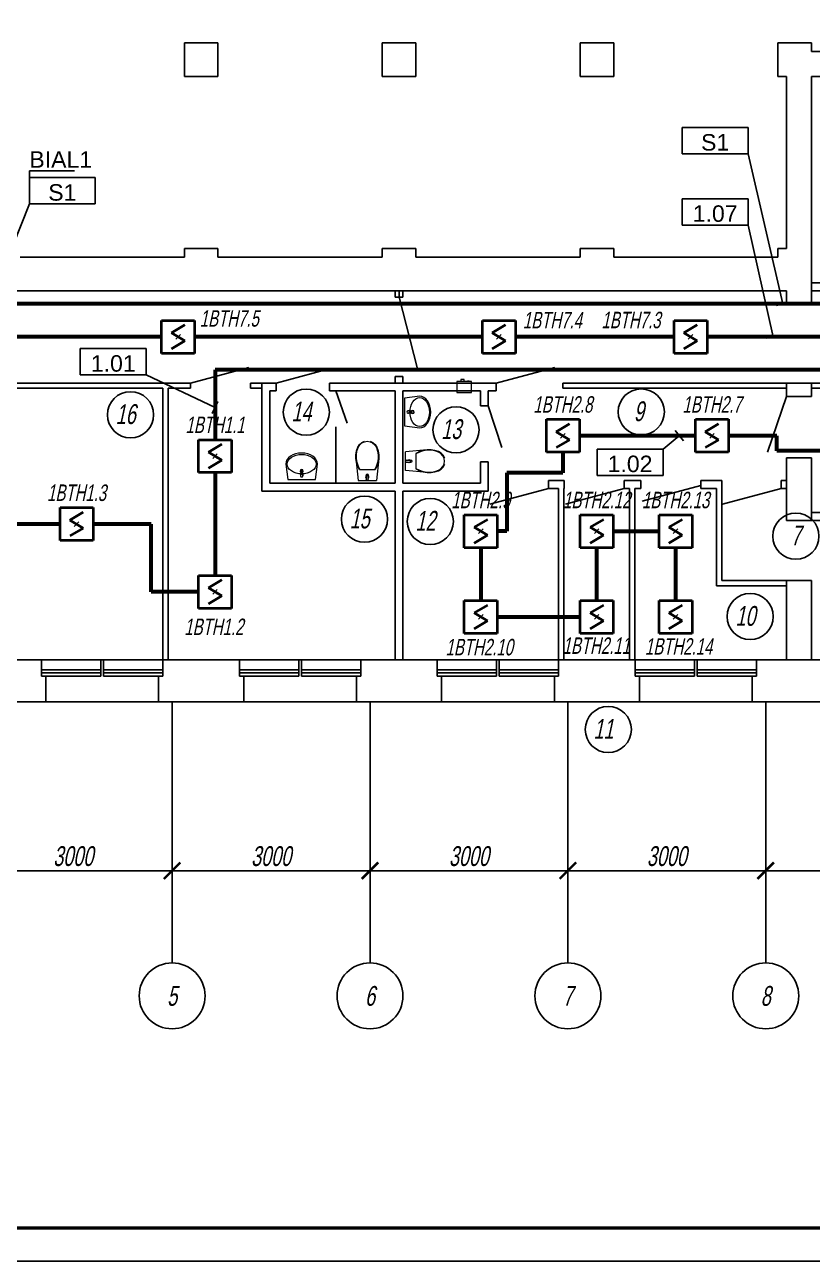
# Model space of a CAD drawing. Extents: x 0 to 1720, y -2086 to 3873.
# Drawn here: x 130.7 to 250.1, y 0 to 187.6 of the extents above; entities that cross this region are included whole.
import ezdxf
from ezdxf.enums import TextEntityAlignment as Align

# ---------------------------------------------------------------- set-up
doc = ezdxf.new("R2010")
doc.units = 0
for name, color, linetype, lineweight in [('1сантех', 160, 'Continuous', 13), ('EL_DEVICE', 1, 'Continuous', 40), ('EL_KABLE', 9, 'Continuous', 60)]:
    doc.layers.add(name, color=color, linetype=linetype, lineweight=lineweight)
for name, color, linetype in [('EL_DEVICE_NAME', 7, 'Continuous'), ('FORMAT', 134, 'Continuous'), ('OSI', 5, 'Continuous'), ('PLAN', 2, 'Continuous'), ('SYS_PIN', 7, 'Continuous')]:
    doc.layers.add(name, color=color, linetype=linetype)
doc.styles.add('R2_5', font='arial.ttf', dxfattribs={"width": 0.65, "oblique": 12, "height": 2.5})
doc.styles.get("Standard").update_dxf_attribs({"font": 'arial.ttf'})

# ---------------------------------------------------------------- blocks, each defined once
blk = doc.blocks.new('унитаз')
at = {"lineweight": 0}
for p, q in [((469757, 84250), (469789, 84579)), ((470071, 84579), (469789, 84579)), ((469905, 84574), (469905, 84579)), ((469955, 84574), (469905, 84574)), ((469950, 84504), (469910, 84504)), ((469916, 84574), (469916, 84504)), ((469944, 84574), (469944, 84504)), ((469955, 84579), (469955, 84574)), ((470103, 84250), (470071, 84579)), ((469756, 84191), (469757, 84250)), ((469757, 84250), (469767, 84310)), ((469764, 84249), (469775, 84310)), ((469764, 84191), (469764, 84249)), ((469767, 84310), (469785, 84368)), ((469775, 84310), (469794, 84368)), ((469785, 84368), (469812, 84422)), ((469794, 84368), (469821, 84422)), ((469812, 84422), (470048, 84422)), ((470039, 84422), (470066, 84368)), ((470048, 84422), (470075, 84368)), ((470066, 84368), (470085, 84310)), ((470075, 84368), (470093, 84310)), ((470085, 84310), (470096, 84249)), ((470093, 84310), (470103, 84250)), ((470096, 84249), (470096, 84191)), ((470103, 84250), (470104, 84191)), ((469766, 84132), (469756, 84191)), ((469773, 84134), (469764, 84191)), ((469785, 84076), (469766, 84132)), ((469792, 84080), (469773, 84134)), ((469810, 84036), (469785, 84076)), ((469810, 84036), (469785, 84076)), ((469816, 84042), (469792, 84080)), ((470068, 84080), (470044, 84042)), ((470075, 84076), (470049, 84036)), ((470087, 84134), (470068, 84080)), ((470094, 84132), (470075, 84076)), ((470096, 84191), (470087, 84134)), ((470104, 84191), (470094, 84132)), ((469845, 84005), (469810, 84036)), ((469845, 84005), (469810, 84036)), ((469849, 84012), (469816, 84042)), ((469886, 83985), (469845, 84005)), ((469886, 83985), (469845, 84005)), ((469888, 83993), (469849, 84012)), ((469930, 83987), (469888, 83993)), ((469972, 83993), (469930, 83987)), ((470011, 84012), (469972, 83993)), ((470015, 84005), (469974, 83985)), ((470044, 84042), (470011, 84012)), ((470049, 84036), (470015, 84005))]:
    blk.add_line(p, q, dxfattribs=at)
for centre, radius, start, end in [((469930, 84528), 25, 126.86, 233.14), ((469930, 84504), 20, 180, 0), ((469930, 84528), 25, 306.86, 53.14)]:
    blk.add_arc(centre, radius, start, end, dxfattribs=at)
blk = doc.blocks.new('раковина')
at = {"lineweight": 0}
for p, q in [((471040, 84579), (471009, 84347)), ((471459, 84579), (471040, 84579)), ((471040, 84578), (471040, 84578)), ((471067, 84429), (471094, 84451)), ((471094, 84451), (471127, 84470)), ((471127, 84470), (471165, 84483)), ((471165, 84483), (471207, 84492)), ((471207, 84492), (471250, 84495)), ((471231, 84521), (471231, 84525)), ((471233, 84489), (471231, 84521)), ((471236, 84481), (471241, 84439)), ((471239, 84502), (471261, 84502)), ((471239, 84502), (471261, 84502)), ((471239, 84490), (471239, 84502)), ((471250, 84495), (471293, 84492)), ((471259, 84439), (471264, 84481)), ((471261, 84502), (471261, 84490)), ((471267, 84489), (471269, 84521)), ((471269, 84521), (471269, 84525)), ((471293, 84492), (471334, 84483)), ((471334, 84483), (471372, 84470)), ((471372, 84470), (471405, 84451)), ((471405, 84451), (471433, 84429)), ((471489, 84347), (471459, 84579)), ((471459, 84578), (471459, 84578)), ((471009, 84347), (471014, 84314)), ((471014, 84314), (471028, 84283)), ((471028, 84283), (471050, 84253)), ((471029, 84347), (471034, 84376)), ((471034, 84318), (471029, 84347)), ((471034, 84376), (471046, 84404)), ((471046, 84291), (471034, 84318)), ((471046, 84404), (471067, 84429)), ((471067, 84265), (471046, 84291)), ((471050, 84253), (471080, 84228)), ((471094, 84243), (471067, 84265)), ((471433, 84265), (471405, 84243)), ((471420, 84228), (471449, 84253)), ((471433, 84429), (471453, 84404)), ((471453, 84291), (471433, 84265)), ((471449, 84253), (471472, 84283)), ((471453, 84404), (471466, 84376)), ((471466, 84318), (471453, 84291)), ((471466, 84376), (471469, 84347)), ((471469, 84347), (471466, 84318)), ((471472, 84283), (471485, 84314)), ((471485, 84314), (471489, 84347)), ((471080, 84228), (471116, 84207)), ((471127, 84225), (471094, 84243)), ((471116, 84207), (471158, 84191)), ((471165, 84211), (471127, 84225)), ((471158, 84191), (471203, 84182)), ((471207, 84203), (471165, 84211)), ((471203, 84182), (471250, 84179)), ((471250, 84200), (471207, 84203)), ((471293, 84203), (471250, 84200)), ((471250, 84179), (471297, 84182)), ((471334, 84211), (471293, 84203)), ((471297, 84182), (471342, 84191)), ((471372, 84225), (471334, 84211)), ((471342, 84191), (471383, 84207)), ((471405, 84243), (471372, 84225)), ((471383, 84207), (471420, 84228))]:
    blk.add_line(p, q, dxfattribs=at)
for centre, radius, start, end in [((471250, 84452), 24, 0, 180), ((471250, 84452), 24, 180, 0), ((471250, 84522), 20, 339.2856, 200.7144), ((471250, 84522), 19.2, 7.8374, 171.8967), ((471250, 84491), 16.9, 185.1696, 354.8304), ((471250, 84490), 16.9, 185.1696, 354.8304), ((471250, 84490), 10.9, 180, 0), ((471250, 84440), 8.95, 187.1389, 352.8611)]:
    blk.add_arc(centre, radius, start, end, dxfattribs=at)
blk = doc.blocks.new('M_BATH_ACC_HAND DRYER_P')
at = {"lineweight": -2}
for p, q in [((166.666667, 76.537336), (166.666667, 48.537336)), ((166.666667, -1.678251), (166.666667, -52.335614))]:
    blk.add_line(p, q, dxfattribs=at)
blk.add_lwpolyline([(0, -110), (0, 110), (166.666667, 110), (166.666667, 76.537336), (171.666667, 76.537336), (171.666667, 48.537336), (166.666667, 48.537336), (166.666667, -1.678251), (201.250019, -1.678251), (201.250019, -52.335614), (166.666667, -52.335614), (166.666667, -110)], close=True, dxfattribs=at)
blk = doc.blocks.new('AUDIT_I_090828010712-1')
at = {"layer": '1сантех', "lineweight": 13, "xscale": -1, "zscale": -1}
blk.add_blockref('M_BATH_ACC_HAND DRYER_P', (0, 0), dxfattribs=at)
blk = doc.blocks.new('_ArchTick')
at = {"const_width": 0.15}
blk.add_lwpolyline([(-0.5, -0.5), (0.5, 0.5)], dxfattribs=at)
blk = doc.blocks.new('PS_DAT_SMOKE')
at = {"layer": 'EL_DEVICE'}
for p, q in [((-2.5, 2.5), (2.5, 2.5)), ((-2.5, -2.5), (-2.5, 2.5)), ((2.5, 2.5), (2.5, -2.5)), ((1.01, 1.81), (-1.01, 0.61)), ((-1.01, 0.61), (1.01, -0.61)), ((1.01, -0.61), (-1.01, -1.81)), ((2.5, -2.5), (-2.5, -2.5))]:
    blk.add_line(p, q, dxfattribs=at)
blk = doc.blocks.new('CONNECTOR_SQUARE')
at = {"layer": 'SYS_PIN'}
for p, q in [((-0.35, 0.35), (0.35, -0.35)), ((0.35, 0.35), (-0.35, -0.35))]:
    blk.add_line(p, q, dxfattribs=at)

msp = doc.modelspace()

# ---------------------------------------------------------------- linework, layer by layer
for p, q in [((230.33, 172.04), (240.33, 172.04)), ((230.33, 172.04), (230.33, 168.04)), ((240.33, 172.04), (240.33, 168.04)), ((230.33, 168.04), (240.33, 168.04)), ((245.59, 145.27), (240.33, 168.04)), ((131.35, 165.44), (131.35, 164.44)), ((131.35, 165.44), (138.21, 165.44)), ((131.35, 164.44), (141.35, 164.44)), ((131.35, 164.44), (131.35, 160.44)), ((141.35, 164.44), (141.35, 160.44)), ((124.18, 142.42), (131.35, 160.44)), ((131.35, 160.44), (141.35, 160.44)), ((230.33, 161.23), (240.33, 161.23)), ((230.33, 161.23), (230.33, 157.23)), ((240.33, 161.23), (240.33, 157.23)), ((230.33, 157.23), (240.33, 157.23)), ((244.13, 140.27), (240.33, 157.23)), ((244.61, 145.05), (246.56, 145.5)), ((243.16, 140.05), (245.11, 140.49)), ((139.07, 138.49), (149.07, 138.49)), ((139.07, 138.49), (139.07, 134.49)), ((149.07, 138.49), (149.07, 134.49)), ((139.07, 134.49), (149.07, 134.49)), ((159.5, 129.55), (149.07, 134.49)), ((159.07, 128.64), (159.93, 130.45)), ((230.52, 124.49), (229.25, 126.04)), ((229.89, 125.27), (227.43, 123.25)), ((217.43, 123.25), (227.43, 123.25)), ((217.43, 123.25), (217.43, 119.25)), ((227.43, 123.25), (227.43, 119.25)), ((217.43, 119.25), (227.43, 119.25))]:
    msp.add_line(p, q)
at = {"layer": 'EL_KABLE'}
for p, q in [((1183.2, 145.27), (123, 145.27)), ((151.4, 140.27), (90.6, 140.27)), ((200.04, 140.27), (156.4, 140.27)), ((229.11, 140.27), (205.04, 140.27)), ((276.71, 140.27), (234.11, 140.27)), ((1157, 135.27), (159.5, 135.27)), ((159.5, 135.27), (159.5, 124.67)), ((232.35, 125.27), (214.74, 125.27)), ((244.69, 125.27), (237.35, 125.27)), ((244.69, 123), (244.69, 125.27)), ((212.24, 122.77), (212.24, 119.65)), ((254.05, 123), (244.69, 123)), ((159.5, 119.67), (159.5, 104.07)), ((212.24, 119.65), (203.73, 119.65)), ((203.73, 119.65), (203.73, 110.77)), ((136.01, 111.87), (114.82, 111.87)), ((149.82, 111.87), (141.01, 111.87)), ((149.82, 101.57), (149.82, 111.87)), ((203.73, 110.77), (202.3, 110.77)), ((219.87, 110.77), (226.84, 110.77)), ((199.8, 108.27), (199.8, 100.27)), ((217.37, 100.27), (217.37, 108.27)), ((229.34, 108.27), (229.34, 100.27)), ((157, 101.57), (149.82, 101.57)), ((202.3, 97.77), (214.87, 97.77))]:
    msp.add_line(p, q, dxfattribs=at)
at = {"layer": 'FORMAT'}
msp.add_lwpolyline([(0, 297), (1720.39, 297), (1720.39, 0), (0, 0)], close=True, dxfattribs=at)
at = {"layer": 'FORMAT', "lineweight": 50}
msp.add_lwpolyline([(20, 5), (20, 292), (1715.39, 292), (1715.39, 5)], close=True, dxfattribs=at)
at = {"layer": 'OSI'}
for p, q in [((153, 84.87), (153, 45.27)), ((183, 84.87), (183, 45.27)), ((213, 84.87), (213, 45.27)), ((243, 84.87), (243, 47.27)), ((153, 84.25), (153, 58.02)), ((153, 84.25), (153, 58.02)), ((183, 84.25), (183, 58.02)), ((183, 82.65), (183, 58.02)), ((213, 83.27), (213, 58.02)), ((213, 82.65), (213, 58.02)), ((243, 84.25), (243, 58.02)), ((243, 82.65), (243, 58.02)), ((121, 59.27), (155, 59.27)), ((151, 59.27), (185, 59.27)), ((181, 59.27), (215, 59.27)), ((211, 59.27), (245, 59.27)), ((241, 59.27), (275, 59.27))]:
    msp.add_line(p, q, dxfattribs=at)
at = {"layer": 'OSI', "lineweight": 25}
for p, q in [((213, 45.27), (213, 60.52)), ((213, 45.27), (213, 60.52)), ((243, 47.9), (243, 60.52)), ((243, 45.27), (243, 60.52))]:
    msp.add_line(p, q, dxfattribs=at)
for centre in [(153, 40.27), (183, 40.27), (213, 40.27), (243, 40.27)]:
    msp.add_circle(centre, 5, dxfattribs=at)
at = {"layer": 'PLAN'}
for p, q in [((154.85, 184.87), (159.95, 184.87)), ((154.85, 179.77), (154.85, 184.87)), ((159.95, 184.87), (159.95, 179.77)), ((184.85, 184.87), (189.95, 184.87)), ((184.85, 179.77), (184.85, 184.87)), ((189.95, 184.87), (189.95, 179.77)), ((214.85, 184.87), (219.95, 184.87)), ((214.85, 179.77), (214.85, 184.87)), ((219.95, 184.87), (219.95, 179.77)), ((244.85, 184.87), (249.95, 184.87)), ((244.85, 179.77), (244.85, 184.87)), ((249.95, 184.87), (249.95, 183.57)), ((249.95, 183.57), (274.85, 183.57)), ((154.85, 179.77), (159.95, 179.77)), ((184.85, 179.77), (189.95, 179.77)), ((214.85, 179.77), (219.95, 179.77)), ((244.85, 179.77), (246.15, 179.77)), ((246.15, 179.77), (246.15, 153.67)), ((249.95, 179.77), (549.4, 179.77)), ((249.95, 179.77), (249.95, 145.37)), ((154.85, 152.37), (129.95, 152.37)), ((154.85, 152.37), (154.85, 153.67)), ((154.85, 153.67), (159.95, 153.67)), ((159.95, 153.67), (159.95, 152.37)), ((184.85, 152.37), (159.95, 152.37)), ((184.85, 152.37), (184.85, 153.67)), ((184.85, 153.67), (189.95, 153.67)), ((189.95, 153.67), (189.95, 152.37)), ((214.85, 152.37), (189.95, 152.37)), ((214.85, 152.37), (214.85, 153.67)), ((214.85, 153.67), (219.95, 153.67)), ((219.95, 153.67), (219.95, 152.37)), ((244.85, 152.37), (219.95, 152.37)), ((244.85, 152.37), (244.85, 153.67)), ((244.85, 153.67), (246.15, 153.67)), ((265.55, 148.45), (249.95, 148.45)), ((246.15, 147.27), (55.2, 147.27)), ((186.8, 146.27), (186.8, 147.27)), ((186.8, 147.27), (186.8, 146.27)), ((188, 147.27), (186.8, 147.27)), ((187.4, 147.27), (187.4, 146.27)), ((188, 146.27), (188, 147.27)), ((188, 147.27), (188, 146.27)), ((246.15, 147.27), (246.15, 145.37)), ((265.55, 147.27), (249.95, 147.27)), ((188, 146.27), (186.8, 146.27)), ((187.4, 146.27), (190.2, 135.43)), ((246.15, 145.37), (249.96, 145.37)), ((164.65, 135.63), (155.77, 133.27)), ((176.23, 135.25), (168.78, 133.27)), ((211.02, 135.63), (202.14, 133.27)), ((146, 133.27), (86, 133.27)), ((155.77, 133.27), (146, 133.27)), ((155.77, 133.27), (155.77, 132.47)), ((166.6, 133.27), (164.87, 133.27)), ((164.87, 133.27), (164.87, 132.47)), ((164.87, 133.27), (164.87, 132.47)), ((166.6, 133.27), (166.6, 116.87)), ((166.6, 133.27), (168.78, 133.27)), ((168.78, 133.27), (168.78, 132.07)), ((176.88, 133.27), (186.8, 133.27)), ((176.88, 133.27), (176.88, 132.07)), ((202.14, 133.27), (177.88, 133.27)), ((186.2, 133.27), (188, 133.27)), ((186.2, 133.27), (188, 133.27)), ((186.8, 133.27), (186.8, 134.25)), ((188, 134.25), (186.8, 134.25)), ((188, 133.27), (188, 134.25)), ((202.14, 133.27), (202.14, 132.07)), ((202.14, 133.27), (202.14, 132.47)), ((246.15, 133.27), (212.24, 133.27)), ((212.24, 133.27), (212.24, 132.47)), ((319.04, 133.27), (246.15, 133.27)), ((246.15, 133.27), (246.15, 131.2)), ((246.15, 131.2), (246.15, 133.27)), ((246.16, 133.27), (249.96, 133.27)), ((249.95, 133.27), (249.95, 131.2)), ((151.6, 132.47), (99.23, 132.47)), ((151.6, 91.27), (151.6, 132.47)), ((155.77, 132.47), (152.4, 132.47)), ((152.4, 91.27), (152.4, 132.47)), ((166.6, 132.47), (164.87, 132.47)), ((166.6, 122.01), (166.6, 132.01)), ((166.6, 118.01), (166.6, 132.01)), ((167.8, 122.07), (167.8, 132.07)), ((167.8, 118.07), (167.8, 132.07)), ((167.8, 132.07), (167.8, 118.07)), ((167.8, 132.07), (168.78, 132.07)), ((186.8, 132.07), (176.88, 132.07)), ((177.8, 132.07), (179.56, 127.19)), ((186.2, 132.07), (186.8, 132.07)), ((186.8, 132.07), (186.8, 118.47)), ((186.8, 132.07), (186.8, 118.07)), ((188, 129.44), (188, 132.07)), ((199.74, 132.07), (188, 132.07)), ((188, 118.07), (188, 132.07)), ((199.74, 129.8), (199.74, 132.07)), ((202.14, 132.07), (200.94, 132.07)), ((200.94, 129.8), (200.94, 132.07)), ((217.8, 132.47), (212.24, 132.47)), ((246.15, 132.47), (217.8, 132.47)), ((319.04, 132.47), (249.95, 132.47)), ((200.94, 129.8), (199.74, 129.8)), ((200.94, 129.8), (199.74, 129.8)), ((200.94, 129.8), (202.99, 123.49)), ((246.15, 131.2), (243.26, 122.79)), ((246.15, 131.2), (249.95, 131.2)), ((249.94, 131.2), (248.74, 131.2)), ((177.8, 126.61), (177.8, 118.07)), ((199.74, 121.3), (200.94, 121.3)), ((199.74, 118.07), (199.74, 121.3)), ((200.94, 120), (200.94, 121.3)), ((200.94, 120.4), (200.94, 117.27)), ((200.94, 120.4), (200.94, 120.4)), ((246.15, 121.92), (246.15, 112.4)), ((246.15, 121.92), (249.95, 121.92)), ((246.15, 112.4), (246.15, 121.92)), ((249.95, 121.92), (249.95, 112.4)), ((200.94, 120), (200.94, 116.87)), ((200.94, 120), (200.94, 120)), ((210.04, 118.47), (212.44, 118.47)), ((210.04, 118.47), (210.04, 117.27)), ((212.44, 118.47), (212.44, 117.27)), ((221.54, 118.47), (224.04, 118.47)), ((221.54, 118.47), (221.54, 117.27)), ((224.04, 118.47), (224.04, 117.27)), ((233.14, 118.47), (236.34, 118.47)), ((233.14, 118.47), (233.14, 117.27)), ((236.34, 118.47), (236.34, 103.3)), ((245.35, 118.47), (246.15, 118.47)), ((245.35, 118.47), (245.35, 117.27)), ((245.35, 118.47), (246.15, 118.47)), ((245.35, 118.47), (245.35, 117.27)), ((245.35, 118.47), (246.15, 118.47)), ((245.35, 118.47), (245.35, 117.27)), ((245.35, 118.47), (246.15, 118.47)), ((245.35, 118.47), (245.35, 117.27)), ((245.35, 118.47), (246.15, 118.47)), ((245.35, 118.47), (245.35, 117.27)), ((245.35, 118.47), (246.15, 118.47)), ((245.35, 118.47), (245.35, 117.27)), ((245.35, 118.47), (246.15, 118.47)), ((245.35, 118.47), (245.35, 117.27)), ((166.6, 116.87), (186.8, 116.87)), ((186.8, 118.07), (167.8, 118.07)), ((186.8, 116.87), (186.8, 91.27)), ((188, 118.07), (199.74, 118.07)), ((188, 116.87), (188, 91.27)), ((188, 116.87), (200.94, 116.87)), ((210.04, 117.27), (201.16, 114.9)), ((210.04, 117.27), (211.6, 117.27)), ((211.6, 117.27), (211.6, 91.27)), ((212.4, 117.27), (212.4, 91.27)), ((221.54, 117.27), (212.66, 114.9)), ((221.54, 117.27), (222.34, 117.27)), ((222.34, 117.27), (222.34, 91.27)), ((223.14, 117.27), (223.14, 91.27)), ((223.14, 117.27), (224.04, 117.27)), ((233.14, 117.7), (224.26, 115.34)), ((233.14, 117.27), (235.54, 117.27)), ((235.54, 117.27), (235.54, 102.48)), ((245.35, 117.27), (236.47, 114.9)), ((245.35, 117.27), (246.15, 117.27)), ((245.35, 117.27), (246.15, 117.27)), ((245.35, 117.27), (246.15, 117.27)), ((245.35, 117.27), (246.15, 117.27)), ((245.35, 117.27), (246.15, 117.27)), ((245.35, 117.27), (246.15, 117.27)), ((245.35, 117.27), (246.15, 117.27)), ((249.95, 113.6), (276.34, 113.6)), ((246.15, 112.4), (276.34, 112.4)), ((236.34, 103.3), (249.95, 103.3)), ((246.15, 103.3), (246.15, 91.27)), ((246.15, 91.27), (246.15, 103.3)), ((249.95, 103.3), (249.95, 91.27)), ((235.54, 102.48), (246.11, 102.48)), ((246.15, 97.27), (246.15, 91.27)), ((249.95, 97.27), (249.95, 91.27)), ((121.6, 91.27), (133.2, 91.27)), ((133.2, 88.77), (133.2, 91.27)), ((133.2, 91.27), (151.6, 91.27)), ((142.2, 91.27), (142.2, 88.77)), ((142.6, 91.27), (142.6, 88.77)), ((151.6, 91.27), (163.2, 91.27)), ((151.6, 88.77), (151.6, 91.27)), ((163.2, 88.77), (163.2, 91.27)), ((163.2, 91.27), (181.6, 91.27)), ((172.2, 91.27), (172.2, 88.77)), ((172.6, 91.27), (172.6, 88.77)), ((181.6, 91.27), (193.2, 91.27)), ((181.6, 88.77), (181.6, 91.27)), ((193.2, 88.77), (193.2, 91.27)), ((193.2, 91.27), (211.6, 91.27)), ((202.2, 91.27), (202.2, 88.77)), ((202.6, 91.27), (202.6, 88.77)), ((211.6, 91.27), (223.2, 91.27)), ((211.6, 88.77), (211.6, 91.27)), ((223.2, 88.77), (223.2, 91.27)), ((223.2, 91.27), (241.6, 91.27)), ((232.2, 91.27), (232.2, 88.77)), ((232.6, 91.27), (232.6, 88.77)), ((241.6, 91.27), (253.2, 91.27)), ((241.6, 88.77), (241.6, 91.27)), ((142.2, 89.77), (133.2, 89.77)), ((142.2, 89.27), (133.2, 89.27)), ((133.85, 88.77), (133.2, 88.77)), ((133.85, 84.87), (133.85, 88.77)), ((142.2, 88.77), (133.85, 88.77)), ((151.6, 89.77), (142.6, 89.77)), ((151.6, 89.27), (142.6, 89.27)), ((150.95, 88.77), (142.6, 88.77)), ((150.95, 84.87), (150.95, 88.77)), ((150.95, 88.77), (151.6, 88.77)), ((172.2, 89.77), (163.2, 89.77)), ((172.2, 89.27), (163.2, 89.27)), ((163.85, 88.77), (163.2, 88.77)), ((163.85, 84.87), (163.85, 88.77)), ((172.2, 88.77), (163.85, 88.77)), ((181.6, 89.77), (172.6, 89.77)), ((181.6, 89.27), (172.6, 89.27)), ((180.95, 88.77), (172.6, 88.77)), ((180.95, 84.87), (180.95, 88.77)), ((180.95, 88.77), (181.6, 88.77)), ((202.2, 89.77), (193.2, 89.77)), ((202.2, 89.27), (193.2, 89.27)), ((193.85, 88.77), (193.2, 88.77)), ((193.85, 84.87), (193.85, 88.77)), ((202.2, 88.77), (193.85, 88.77)), ((211.6, 89.77), (202.6, 89.77)), ((211.6, 89.27), (202.6, 89.27)), ((210.95, 88.77), (202.6, 88.77)), ((210.95, 84.87), (210.95, 88.77)), ((210.95, 88.77), (211.6, 88.77)), ((232.2, 89.77), (223.2, 89.77)), ((232.2, 89.27), (223.2, 89.27)), ((223.85, 88.77), (223.2, 88.77)), ((223.85, 84.87), (223.85, 88.77)), ((232.2, 88.77), (223.85, 88.77)), ((241.6, 89.77), (232.6, 89.77)), ((241.6, 89.27), (232.6, 89.27)), ((240.95, 88.77), (232.6, 88.77)), ((240.95, 84.87), (240.95, 88.77)), ((240.95, 88.77), (241.6, 88.77)), ((133.85, 84.87), (120.95, 84.87)), ((133.85, 84.87), (150.95, 84.87)), ((163.85, 84.87), (150.95, 84.87)), ((163.85, 84.87), (180.95, 84.87)), ((193.85, 84.87), (180.95, 84.87)), ((193.85, 84.87), (210.95, 84.87)), ((223.85, 84.87), (210.95, 84.87)), ((223.85, 84.87), (240.95, 84.87)), ((253.85, 84.87), (240.95, 84.87))]:
    msp.add_line(p, q, dxfattribs=at)
for centre in [(146.69, 128.45), (173.34, 128.85), (224.13, 128.88), (196.04, 126.17), (182.16, 112.61), (192.14, 112.26), (247.57, 110.03), (240.64, 97.84), (219.13, 80.69)]:
    msp.add_circle(centre, 3.5, dxfattribs=at)

# ---------------------------------------------------------------- block references
for name, p in [('PS_DAT_SMOKE', (153.9, 140.27)), ('PS_DAT_SMOKE', (202.54, 140.27)), ('PS_DAT_SMOKE', (231.61, 140.27)), ('CONNECTOR_SQUARE', (153.9, 140.27)), ('CONNECTOR_SQUARE', (202.54, 140.27)), ('CONNECTOR_SQUARE', (231.61, 140.27)), ('PS_DAT_SMOKE', (212.24, 125.27)), ('PS_DAT_SMOKE', (234.85, 125.27)), ('PS_DAT_SMOKE', (159.5, 122.17)), ('CONNECTOR_SQUARE', (212.24, 125.27)), ('CONNECTOR_SQUARE', (234.85, 125.27)), ('CONNECTOR_SQUARE', (159.5, 122.17)), ('PS_DAT_SMOKE', (138.51, 111.87)), ('PS_DAT_SMOKE', (199.8, 110.77)), ('PS_DAT_SMOKE', (217.37, 110.77)), ('PS_DAT_SMOKE', (229.34, 110.77)), ('CONNECTOR_SQUARE', (138.51, 111.87)), ('CONNECTOR_SQUARE', (199.8, 110.77)), ('CONNECTOR_SQUARE', (217.37, 110.77)), ('CONNECTOR_SQUARE', (229.34, 110.77)), ('PS_DAT_SMOKE', (159.5, 101.57)), ('CONNECTOR_SQUARE', (159.5, 101.57)), ('PS_DAT_SMOKE', (199.8, 97.77)), ('PS_DAT_SMOKE', (217.37, 97.77)), ('PS_DAT_SMOKE', (229.34, 97.77)), ('CONNECTOR_SQUARE', (199.8, 97.77)), ('CONNECTOR_SQUARE', (217.37, 97.77)), ('CONNECTOR_SQUARE', (229.34, 97.77))]:
    msp.add_blockref(name, p)
at = {"layer": 'OSI', "xscale": 2.5, "yscale": 2.5, "zscale": 2.5}
for p in [(153, 59.27), (183, 59.27), (213, 59.27), (243, 59.27)]:
    msp.add_blockref('_ArchTick', p, dxfattribs=at)
at = {"layer": 'OSI', "xscale": 2.5, "yscale": 2.5, "zscale": 2.5, "rotation": 180}
for p in [(153, 59.27), (183, 59.27), (213, 59.27), (243, 59.27)]:
    msp.add_blockref('_ArchTick', p, dxfattribs=at)
at = {"layer": 'PLAN', "yscale": 0.01, "zscale": 0.01}
for name, p, xscale, rotation in [('AUDIT_I_090828010712-1', (197.28, 131.81), 0.01, 270), ('раковина', (1034, -4583.64), 0.01, 90), ('раковина', (1034, -4583.64), 0.01, 90), ('унитаз', (4881.89, 964.29), 0.01, 180), ('раковина', (4885.13, 964.43), 0.01, 180), ('унитаз', (1034.17, 4820.71), -0.01, 90), ('унитаз', (1034.17, 4820.71), -0.01, 90)]:
    msp.add_blockref(name, p, dxfattribs=dict(at, xscale=xscale, rotation=rotation))

# ---------------------------------------------------------------- texts
at = {"char_height": 2.5}
for s, insert, attachment_point, line_spacing_factor in [('S1', (235.33, 171.04), 2, 0.96), ('BIAL1', (131.35, 165.94), 7, 0.25), ('S1', (136.35, 163.44), 2, 0.96), ('1.07', (235.33, 160.23), 2, 0.96), ('1.01', (144.07, 137.49), 2, 0.96), ('1.02', (222.43, 122.25), 2, 0.96)]:
    msp.add_mtext(s, dxfattribs=dict(at, insert=insert, attachment_point=attachment_point, line_spacing_factor=line_spacing_factor))
at = {"layer": 'EL_DEVICE_NAME', "style": 'R2_5', "oblique": 12, "width": 0.65}
for s, p in [('1BTH7.5', (161.66, 141.82)), ('1BTH7.4', (210.65, 141.56)), ('1BTH7.3', (222.57, 141.58)), ('1BTH2.8', (212.24, 128.77)), ('1BTH2.7', (234.85, 128.77)), ('1BTH1.1', (159.5, 125.67)), ('1BTH1.3', (138.51, 115.37)), ('1BTH2.9', (199.8, 114.27)), ('1BTH2.12', (217.37, 114.27)), ('1BTH2.13', (229.34, 114.27)), ('1BTH1.2', (159.32, 95.02)), ('1BTH2.10', (199.56, 91.94)), ('1BTH2.11', (217.31, 92.17)), ('1BTH2.14', (229.79, 92.05))]:
    msp.add_text(s, height=2.5, dxfattribs=at).set_placement(p, align=Align.CENTER)
at = {"layer": 'OSI', "lineweight": 25, "style": 'R2_5', "oblique": 12, "width": 0.65}
for s, p in [('5', (153, 40.27)), ('6', (183, 40.27)), ('7', (213, 40.27)), ('8', (243, 40.27))]:
    msp.add_text(s, height=3, dxfattribs=at).set_placement(p, align=Align.MIDDLE_CENTER)
at = {"layer": 'OSI', "char_height": 3, "attachment_point": 5, "style": 'R2_5'}
for insert in [(138, 61.46), (168, 61.46), (198, 61.46), (228, 61.46)]:
    msp.add_mtext('3000', dxfattribs=dict(at, insert=insert))
at = {"layer": 'PLAN', "style": 'R2_5', "oblique": 12, "width": 0.65}
for s, p in [('16', (144.44, 127.05)), ('14', (171.09, 127.45)), ('9', (223.01, 127.48)), ('13', (193.79, 124.77)), ('15', (179.92, 111.21)), ('12', (189.89, 110.86)), ('7', (246.82, 108.63)), ('10', (238.41, 96.43)), ('11', (216.88, 79.28))]:
    msp.add_text(s, height=3, dxfattribs=at).set_placement(p)

doc.saveas('drawing.dxf')
